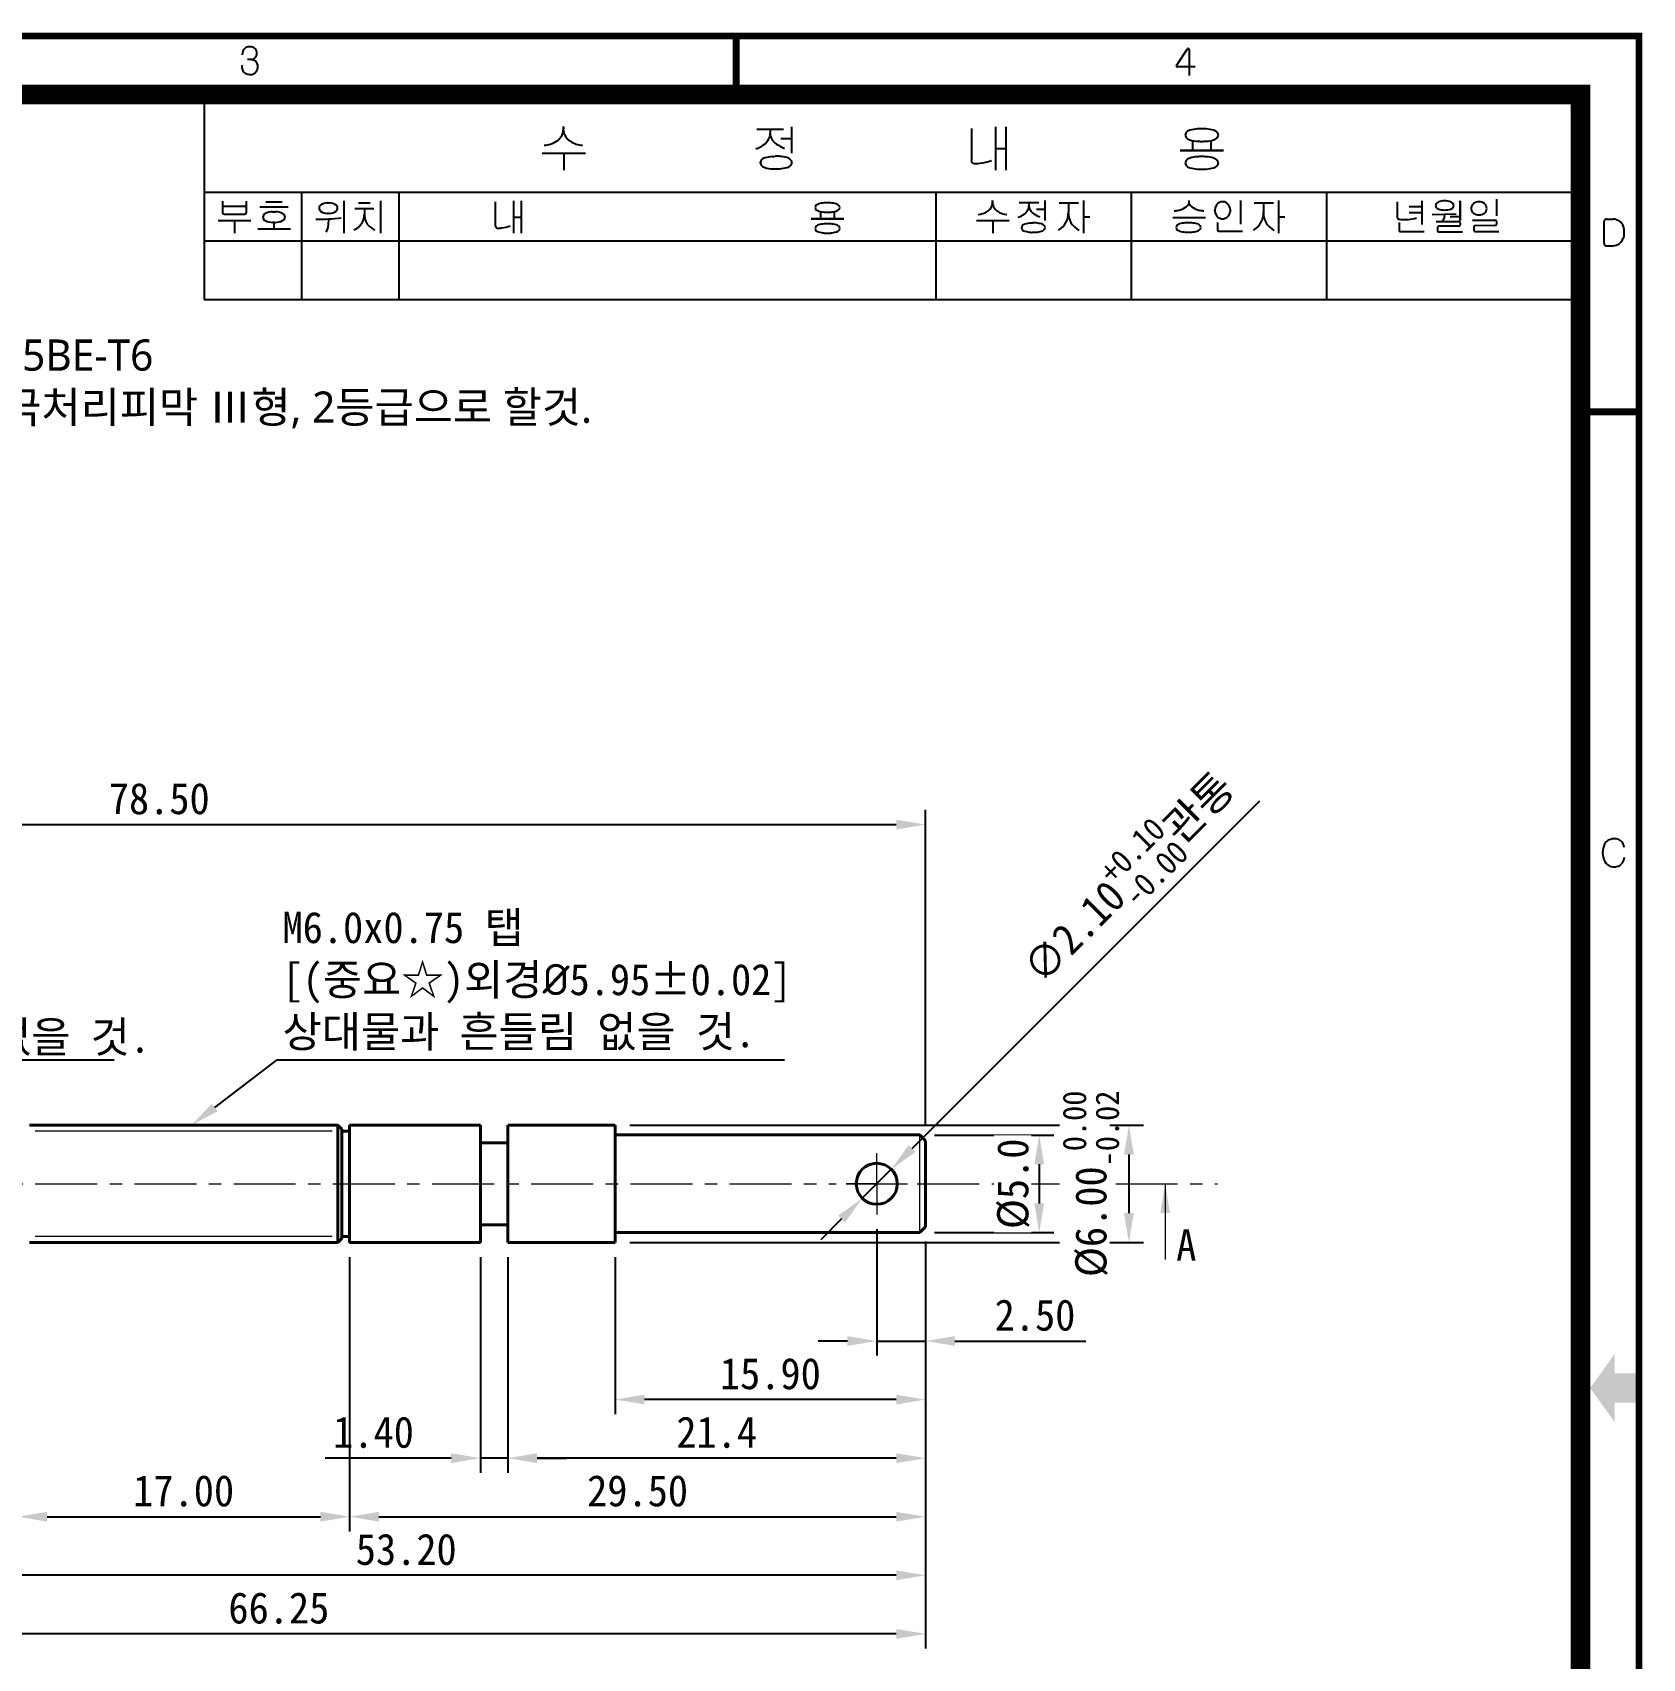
# Model space of a CAD drawing. Header units: millimetres. Extents: x 20 to 420, y 20 to 297.
# Drawn here: x 255.4 to 420.4, y 130.8 to 297.4 of the extents above; entities that cross this region are included whole.
import ezdxf
from ezdxf import colors
from ezdxf.entities.mleader import LeaderData, LeaderLine
from ezdxf.math import Vec2, Vec3

# ---------------------------------------------------------------- set-up
doc = ezdxf.new("R2010")
doc.units = ezdxf.units.MM
doc.linetypes.add('CENTERX2', pattern=[20.32, 12.7, -2.54, 2.54, -2.54])
doc.layers.get('0').update_dxf_attribs({"color": 6})
doc.layers.add('0 @ 1', color=6, linetype='Continuous')
for name, color, linetype, lineweight in [('2-text', 2, 'Continuous', 25), ('CENTER', 1, 'CENTERX2', 9), ('DIM', 2, 'Continuous', 9), ('HIDDEN', 253, 'Continuous', 13), ('OUTLINE', 3, 'Continuous', 40)]:
    doc.layers.add(name, color=color, linetype=linetype, lineweight=lineweight)
doc.styles.add('HSC', font='malgun.ttf')
doc.styles.get("Standard").update_dxf_attribs({"font": '', "height": 3.2})
doc.styles.get('Standard').set_extended_font_data('GulimChe')
doc.dimstyles.new('척도 2배 - (x.x)', dxfattribs={"dimtxt": 3.2, "dimasz": 3, "dimexe": 1.5, "dimexo": 1.5, "dimgap": 1, "dimtad": 1, "dimdec": 1, "dimlfac": 0.5, "dimzin": 0, "dimdsep": 46, "dimtxsty": 'Standard', "dimcen": 0, "dimclrd": 2, "dimclre": 2, "dimclrt": 2, "dimadec": 0, "dimazin": 0, "dimtfac": 0.75, "dimtdec": 1, "dimtmove": 0, "dimatfit": 0, "dimfxl": 1, "dimtfill": 1, "dimtolj": 1, "dimtzin": 0, "dimarcsym": 0})
doc.dimstyles.new('척도 2배 - (x.xx)', dxfattribs={"dimtxt": 3.2, "dimasz": 3, "dimexe": 1.5, "dimexo": 1.5, "dimgap": 1, "dimtad": 1, "dimlfac": 0.5, "dimzin": 0, "dimdsep": 46, "dimtxsty": 'Standard', "dimcen": 0, "dimclrd": 2, "dimclre": 2, "dimclrt": 2, "dimaunit": 1, "dimadec": 1, "dimazin": 0, "dimtfac": 0.75, "dimtmove": 0, "dimatfit": 0, "dimfxl": 1, "dimtfill": 1, "dimtolj": 1, "dimtzin": 0, "dimarcsym": 0})

# ---------------------------------------------------------------- blocks, each defined once
blk = doc.blocks.new('A-3_규격도면_동인광학')
blk.add_hatch(color=256).paths.add_polyline_path([(400, 137), (400, 140), (397.5, 140), (397.5, 142), (395, 138.5), (397.5, 135), (397.5, 137)])
for p, q in [((256.94, 275.08), (256.94, 275.21)), ((352.63, 273.98), (353.73, 275.67)), ((353.91, 275.62), (353.91, 272.94)), ((257.85, 274.57), (257.46, 274.57)), ((257.85, 274.57), (257.86, 274.56)), ((354.52, 273.82), (352.71, 273.82)), ((253, 270), (253, 250)), ((289.81, 267.48), (289.81, 267.71)), ((289.81, 267.71), (289.81, 267.48)), ((309.64, 267.46), (312.35, 267.46)), ((310.99, 267.46), (310.99, 267.03)), ((313.19, 267.7), (313.19, 264.98)), ((331.6, 267.53), (331.6, 264.26)), ((334.07, 267.7), (334.07, 263.25)), ((335.14, 267.7), (335.14, 263.25)), ((287.62, 264.98), (292.09, 264.98)), ((289.84, 264.98), (289.84, 263.26)), ((313.18, 266.46), (312.08, 266.46)), ((334.07, 265.46), (335.14, 265.46)), ((352.99, 265.27), (357.44, 265.27)), ((357.44, 265.27), (352.99, 265.27)), ((354.26, 266.14), (354.26, 265.27)), ((356.14, 266.16), (356.14, 265.27)), ((253, 261), (393, 261)), ((254.88, 260.06), (254.88, 258.94)), ((257.36, 258.99), (257.36, 260.07)), ((259.34, 260), (260.99, 260)), ((263, 250), (263, 261)), ((265.62, 259.91), (265.73, 259.91)), ((265.73, 259.91), (265.83, 259.91)), ((267.31, 260.11), (267.31, 256.79)), ((268.83, 259.91), (270.01, 259.91)), ((271.09, 260.1), (271.09, 256.79)), ((273, 250), (273, 261)), ((282.83, 260.01), (282.83, 257.56)), ((284.69, 260.12), (284.69, 256.79)), ((285.5, 260.12), (285.5, 256.79)), ((328, 250), (328, 261)), ((333.77, 259.97), (333.77, 260.14)), ((333.77, 260.14), (333.77, 259.97)), ((336.49, 259.95), (338.52, 259.95)), ((337.5, 259.95), (337.5, 259.62)), ((339.12, 260.14), (339.12, 258.09)), ((340.59, 259.9), (342.57, 259.9)), ((341.54, 259.9), (341.54, 258.97)), ((343.1, 260.14), (343.1, 256.81)), ((348, 250), (348, 261)), ((353.9, 259.82), (353.9, 260.16)), ((359.18, 260.15), (359.18, 257.72)), ((360.57, 259.9), (362.55, 259.9)), ((361.52, 259.9), (361.52, 258.97)), ((363.08, 260.14), (363.08, 256.81)), ((368, 250), (368, 261)), ((375.21, 259.99), (375.21, 258.46)), ((377.74, 260.12), (377.74, 257.69)), ((381.68, 260.11), (381.68, 258.08)), ((381.68, 258.08), (381.68, 260.11)), ((385.41, 260.28), (385.41, 258.56)), ((254.88, 259.55), (257.36, 259.55)), ((255.1, 258.75), (257.16, 258.75)), ((258.71, 259.48), (261.63, 259.48)), ((260.02, 258.98), (260.16, 258.98)), ((260.16, 258.98), (260.29, 258.98)), ((264.44, 258.22), (264.55, 258.22)), ((265.73, 258.81), (265.62, 258.81)), ((265.73, 258.25), (265.72, 257.65)), ((265.83, 258.81), (265.73, 258.81)), ((268.44, 259.33), (270.4, 259.33)), ((269.42, 259.33), (269.42, 258.74)), ((284.69, 258.44), (285.5, 258.44)), ((315.2, 258.25), (318.54, 258.25)), ((318.54, 258.25), (315.2, 258.25)), ((316.16, 258.9), (316.16, 258.25)), ((317.56, 258.91), (317.56, 258.25)), ((339.12, 259.21), (338.29, 259.21)), ((343.1, 258.46), (343.73, 258.46)), ((352.24, 258.41), (355.57, 258.41)), ((352.39, 259.1), (352.5, 259.1)), ((355.3, 259.1), (355.41, 259.1)), ((356.53, 259.13), (356.53, 259.16)), ((356.53, 259.12), (356.53, 259.13)), ((358.14, 259.16), (358.14, 259.13)), ((358.14, 259.13), (358.14, 259.12)), ((363.08, 258.46), (363.71, 258.46)), ((375.42, 258.22), (375.59, 258.2)), ((376.44, 259.53), (377.74, 259.53)), ((376.45, 258.9), (377.74, 258.9)), ((378.8, 258.71), (381.28, 258.78)), ((380.05, 258.74), (380.07, 258.5)), ((381.68, 258.46), (380.66, 258.46)), ((396.65, 258.23), (397.34, 258.23)), ((254.44, 258.08), (257.8, 258.08)), ((256.12, 258.08), (256.12, 256.81)), ((258.5, 257.24), (261.84, 257.24)), ((260.16, 257.89), (260.02, 257.89)), ((260.29, 257.89), (260.16, 257.89)), ((260.16, 257.89), (260.16, 257.24)), ((332.14, 258.09), (335.49, 258.09)), ((333.8, 258.09), (333.8, 256.8)), ((356.82, 257.9), (356.82, 257.15)), ((357.01, 256.99), (359.39, 256.99)), ((375.42, 257.88), (375.42, 257.12)), ((375.61, 256.97), (377.99, 256.97)), ((379.21, 257.99), (381.51, 257.99)), ((379.34, 257.34), (379.34, 257.07)), ((381.5, 257.52), (379.49, 257.51)), ((379.55, 256.92), (381.9, 256.92)), ((382.95, 258.13), (385.24, 258.13)), ((383.07, 257.4), (383.07, 257.13)), ((385.23, 257.58), (383.22, 257.56)), ((383.28, 256.98), (385.63, 256.98)), ((396.42, 255.76), (396.42, 258)), ((253, 256), (393, 256)), ((253, 250), (393, 250)), ((398.48, 193.86), (398.45, 194.04))]:
    blk.add_line(p, q)
for points, const_width in [([(0, 0), (0, 277), (400, 277), (400, 0)], 0.7), ([(21, 6), (21, 271), (394, 271), (394, 6)], 2)]:
    blk.add_lwpolyline(points, close=True, dxfattribs=dict(const_width=const_width))
at = {"const_width": 0.7}
for points in [[(307.5, 277), (307.5, 270.33)], [(400, 238.5), (393.33, 238.5)]]:
    blk.add_lwpolyline(points, dxfattribs=at)
for centre, radius, start, end in [((257.62, 275.21), 0.682, 98.2529, 180), ((257.67, 274.87), 1.03, 75.0181, 98.2529), ((257.76, 275.21), 0.675, 44.0835, 75.0181), ((257.71, 275.26), 0.714, 307.7909, 348.3143), ((257.79, 275.24), 0.63, 348.3143, 44.0835), ((353.81, 275.62), 0.1, 0, 147.0627), ((257.8, 273.84), 0.927, 169.7156, 200.2921), ((257.54, 273.74), 0.649, 200.2921, 239.5601), ((257.77, 274.14), 1.1, 239.5601, 270.0539), ((257.77, 273.71), 0.675, 270.0539, 309.2304), ((257.75, 275.2), 0.644, 278.5791, 307.7909), ((257.83, 273.89), 0.674, 69.434, 87.2286), ((257.81, 273.86), 0.712, 352.9335, 69.434), ((257.63, 273.88), 0.896, 309.2304, 352.9335), ((352.71, 273.92), 0.1, 147.0627, 270), ((288.22, 267.56), 1.61, 302.6699, 326.0061), ((288.34, 267.48), 1.47, 326.0061, 0), ((291.27, 267.48), 1.47, 180, 213.9939), ((291.39, 267.56), 1.61, 213.9939, 237.3301), ((309.75, 267.03), 1.24, 332.5484, 0), ((312.21, 267.03), 1.22, 180, 209.5054), ((353.99, 266.81), 0.483, 130.787, 175.4096), ((353.99, 266.89), 0.483, 184.5904, 229.213), ((354.21, 266.55), 0.827, 105.5854, 130.787), ((354.21, 267.15), 0.827, 229.213, 254.4146), ((355.06, 263.51), 3.98, 94.5784, 105.5854), ((355.2, 261.72), 5.77, 90, 94.5784), ((355.2, 261.72), 5.77, 85.4216, 90), ((355.35, 263.51), 3.98, 74.4146, 85.4216), ((356.19, 266.55), 0.827, 49.213, 74.4146), ((356.19, 267.15), 0.827, 285.5854, 310.787), ((356.42, 266.81), 0.483, 4.5904, 49.213), ((356.42, 266.89), 0.483, 310.787, 355.4096), ((287.7, 268.37), 2.57, 273.0377, 302.6699), ((291.91, 268.37), 2.57, 237.3301, 266.9623), ((308.82, 267.87), 2.53, 285.8538, 306.2125), ((309.23, 267.3), 1.82, 306.2125, 332.5484), ((312.41, 267.15), 1.45, 209.5054, 237.9626), ((314.96, 271.23), 6.27, 237.9626, 246.4471), ((355.06, 270.18), 3.98, 254.4146, 265.4216), ((355.2, 271.97), 5.77, 265.4216, 270), ((355.2, 271.97), 5.77, 270, 274.5784), ((355.35, 270.18), 3.98, 274.5784, 285.5854), ((310.45, 263.98), 0.483, 130.787, 175.4096), ((310.45, 264.06), 0.483, 184.5904, 229.213), ((310.68, 263.72), 0.827, 105.5854, 130.787), ((310.68, 264.32), 0.827, 229.213, 254.4146), ((311.53, 260.68), 3.98, 94.5784, 105.5854), ((311.53, 267.35), 3.98, 254.4146, 265.4216), ((311.24, 265.92), 1.27, 268.7527, 282.7614), ((311.38, 264.51), 1.14, 261.1286, 276.7421), ((311.52, 258.91), 5.77, 85.4216, 90), ((311.52, 269.15), 5.77, 270, 274.5784), ((311.66, 260.7), 3.98, 74.4146, 85.4216), ((311.66, 267.36), 3.98, 274.5784, 285.5854), ((312.51, 263.73), 0.827, 49.213, 74.4146), ((312.51, 264.33), 0.827, 285.5854, 310.787), ((312.73, 263.99), 0.483, 4.5904, 49.213), ((312.73, 264.07), 0.483, 310.787, 355.4096), ((331.91, 264.26), 0.317, 180, 264.2158), ((332.13, 266.44), 2.51, 264.2158, 277.7589), ((331.72, 269.48), 5.58, 277.7589, 290.2961), ((353.99, 263.95), 0.483, 130.787, 175.4096), ((353.99, 264.03), 0.483, 184.5904, 229.213), ((354.21, 263.69), 0.827, 105.5854, 130.787), ((354.21, 264.29), 0.827, 229.213, 254.4146), ((355.06, 260.66), 3.98, 94.5784, 105.5854), ((355.06, 267.33), 3.98, 254.4146, 265.4216), ((355.2, 258.87), 5.77, 90, 94.5784), ((355.2, 269.12), 5.77, 265.4216, 270), ((355.2, 258.87), 5.77, 85.4216, 90), ((355.2, 269.12), 5.77, 270, 274.5784), ((355.35, 260.66), 3.98, 74.4146, 85.4216), ((355.35, 267.33), 3.98, 274.5784, 285.5854), ((356.19, 263.69), 0.827, 49.213, 74.4146), ((356.19, 264.29), 0.827, 285.5854, 310.787), ((356.42, 263.95), 0.483, 4.5904, 49.213), ((356.42, 264.03), 0.483, 310.787, 355.4096), ((265.62, 258.74), 1.16, 90, 126.2044), ((265.83, 258.74), 1.16, 53.7956, 90), ((316.75, 256.92), 2.98, 94.5784, 105.5854), ((316.86, 255.58), 4.33, 90, 94.5784), ((316.86, 255.58), 4.33, 85.4216, 90), ((316.97, 256.92), 2.98, 74.4146, 85.4216), ((332.67, 259.97), 1.1, 326.0061, 0), ((334.87, 259.97), 1.1, 180, 213.9939), ((353.85, 259.82), 0.0491, 322.3934, 2.3593), ((357.41, 259.16), 0.879, 107.9102, 180), ((357.3, 259.48), 0.54, 86.785, 107.9102), ((357.36, 259.48), 0.54, 72.0898, 93.215), ((357.26, 259.16), 0.879, 0, 72.0898), ((379.56, 259.57), 0.429, 109.7033, 172.0326), ((380.08, 258.13), 1.97, 90, 109.7033), ((380.08, 258.13), 1.97, 70.2967, 90), ((380.6, 259.57), 0.429, 7.9674, 70.2967), ((383.6, 259.05), 0.955, 90, 126.2971), ((383.6, 259.05), 0.955, 53.7029, 90), ((255.08, 258.94), 0.196, 180, 274.282), ((257.16, 258.95), 0.2, 270, 11.7778), ((259.47, 258.39), 0.459, 117.2376, 174.097), ((259.47, 258.48), 0.459, 185.903, 242.7624), ((260.02, 257.33), 1.65, 90, 117.2376), ((260.29, 257.33), 1.65, 62.7624, 90), ((260.84, 258.39), 0.459, 5.903, 62.7624), ((260.84, 258.48), 0.459, 297.2376, 354.097), ((264.55, 280.05), 21.83, 270, 276.5199), ((265.14, 259.4), 0.349, 125.2188, 180.6071), ((265.16, 259.34), 0.37, 171.6182, 233.7956), ((265.62, 259.98), 1.16, 233.7956, 270), ((265.83, 259.98), 1.16, 270, 306.2044), ((266.32, 259.4), 0.349, 359.3929, 54.7812), ((266.3, 259.34), 0.37, 306.2044, 8.3818), ((267.67, 258.74), 1.75, 337.7895, 0), ((271.35, 258.74), 1.93, 180, 203.0854), ((315.95, 259.4), 0.362, 130.787, 175.4096), ((315.95, 259.45), 0.362, 184.5904, 229.213), ((316.12, 259.2), 0.62, 105.5854, 130.787), ((316.12, 259.65), 0.62, 229.213, 254.4146), ((316.75, 261.93), 2.98, 254.4146, 265.4216), ((316.86, 263.27), 4.33, 265.4216, 270), ((316.86, 263.27), 4.33, 270, 274.5784), ((316.97, 261.93), 2.98, 274.5784, 285.5854), ((317.6, 259.2), 0.62, 49.213, 74.4146), ((317.6, 259.65), 0.62, 285.5854, 310.787), ((317.77, 259.4), 0.362, 4.5904, 49.213), ((317.77, 259.45), 0.362, 310.787, 355.4096), ((332.2, 260.63), 1.92, 273.0377, 302.6699), ((332.59, 260.03), 1.2, 302.6699, 326.0061), ((334.96, 260.03), 1.2, 213.9939, 237.3301), ((335.35, 260.63), 1.92, 237.3301, 266.9623), ((335.87, 260.25), 1.89, 285.8538, 306.2125), ((336.18, 259.83), 1.37, 306.2125, 332.5484), ((336.57, 259.62), 0.93, 332.5484, 0), ((338.41, 259.62), 0.912, 180, 209.5054), ((338.56, 259.71), 1.08, 209.5054, 237.9626), ((340.48, 262.77), 4.7, 237.9626, 246.4471), ((339.47, 258.88), 2.07, 300.5811, 2.4003), ((343.45, 258.86), 1.92, 176.6607, 245.4492), ((352.5, 260.86), 1.75, 270, 322.3934), ((355.3, 260.86), 1.75, 217.6066, 270), ((357.41, 259.12), 0.879, 180, 252.0898), ((357.3, 258.8), 0.54, 252.0898, 273.215), ((357.36, 258.8), 0.54, 266.785, 287.9102), ((357.26, 259.12), 0.879, 287.9102, 0), ((359.45, 258.88), 2.07, 300.5811, 2.4003), ((363.43, 258.86), 1.92, 176.6607, 245.4492), ((375.46, 258.46), 0.246, 180, 260.961), ((375.95, 262.55), 4.36, 265.2395, 286.478), ((379.56, 259.69), 0.429, 187.9674, 250.2967), ((380.08, 261.14), 1.97, 250.2967, 270), ((379.46, 258.49), 0.602, 313.5964, 1.5108), ((380.08, 261.14), 1.97, 270, 289.7033), ((380.6, 259.69), 0.429, 289.7033, 352.0326), ((383.37, 259.36), 0.566, 126.2971, 182.2865), ((383.37, 259.31), 0.566, 177.7135, 233.7029), ((383.6, 259.63), 0.955, 233.7029, 270), ((383.6, 259.63), 0.955, 270, 306.2971), ((383.83, 259.36), 0.566, 357.7135, 53.7029), ((383.83, 259.31), 0.566, 306.2971, 2.2865), ((396.65, 258), 0.234, 89.9627, 180), ((397.34, 257.12), 1.11, 18.7245, 90), ((260.02, 259.55), 1.65, 242.7624, 270), ((260.29, 259.55), 1.65, 270, 297.2376), ((264.36, 257.66), 1.37, 328.1522, 359.3875), ((267.5, 258.92), 1.99, 295.4601, 314.7962), ((267.68, 258.74), 1.74, 314.7962, 337.7895), ((270.81, 258.51), 1.34, 203.0854, 227.7201), ((271.47, 259.24), 2.32, 227.7201, 245.1313), ((283.07, 257.56), 0.238, 180, 264.2158), ((283.23, 259.19), 1.88, 264.2158, 277.7589), ((282.92, 261.48), 4.18, 277.7589, 290.2961), ((315.95, 257.26), 0.362, 130.787, 175.4096), ((315.95, 257.31), 0.362, 184.5904, 229.213), ((316.12, 257.06), 0.62, 105.5854, 130.787), ((316.12, 257.51), 0.62, 229.213, 254.4146), ((316.75, 254.78), 2.98, 94.5784, 105.5854), ((316.75, 259.79), 2.98, 254.4146, 265.4216), ((316.86, 253.44), 4.33, 90, 94.5784), ((316.86, 261.13), 4.33, 265.4216, 270), ((316.86, 253.44), 4.33, 85.4216, 90), ((316.86, 261.13), 4.33, 270, 274.5784), ((316.97, 254.78), 2.98, 74.4146, 85.4216), ((316.97, 259.79), 2.98, 274.5784, 285.5854), ((317.6, 257.06), 0.62, 49.213, 74.4146), ((317.6, 257.51), 0.62, 285.5854, 310.787), ((317.77, 257.26), 0.362, 4.5904, 49.213), ((317.77, 257.31), 0.362, 310.787, 355.4096), ((337.1, 257.33), 0.362, 130.787, 175.4096), ((337.1, 257.39), 0.362, 184.5904, 229.213), ((337.26, 257.14), 0.62, 105.5854, 130.787), ((337.26, 257.59), 0.62, 229.213, 254.4146), ((337.9, 254.86), 2.98, 94.5784, 105.5854), ((337.9, 259.86), 2.98, 254.4146, 265.4216), ((337.68, 258.79), 0.954, 268.7527, 282.7614), ((337.79, 257.73), 0.852, 261.1286, 276.7421), ((337.89, 253.53), 4.33, 85.4216, 90), ((337.89, 261.22), 4.33, 270, 274.5784), ((338, 254.87), 2.98, 74.4146, 85.4216), ((338, 259.87), 2.98, 274.5784, 285.5854), ((338.63, 257.15), 0.62, 49.213, 74.4146), ((338.63, 257.6), 0.62, 285.5854, 310.787), ((338.8, 257.34), 0.362, 4.5904, 49.213), ((338.8, 257.4), 0.362, 310.787, 355.4096), ((352.93, 257.35), 0.362, 130.787, 175.4096), ((352.93, 257.41), 0.362, 184.5904, 229.213), ((353.1, 257.16), 0.62, 105.5854, 130.787), ((353.1, 257.61), 0.62, 229.213, 254.4146), ((353.73, 254.88), 2.98, 94.5784, 105.5854), ((353.73, 259.88), 2.98, 254.4146, 265.4216), ((353.84, 253.54), 4.33, 90, 94.5784), ((353.84, 261.23), 4.33, 265.4216, 270), ((353.84, 253.54), 4.33, 85.4216, 90), ((353.84, 261.23), 4.33, 270, 274.5784), ((353.95, 254.88), 2.98, 74.4146, 85.4216), ((353.95, 259.88), 2.98, 274.5784, 285.5854), ((354.58, 257.16), 0.62, 49.213, 74.4146), ((354.58, 257.61), 0.62, 285.5854, 310.787), ((354.75, 257.35), 0.362, 4.5904, 49.213), ((354.75, 257.41), 0.362, 310.787, 355.4096), ((356.97, 257.15), 0.157, 180, 284.5405), ((375.57, 257.12), 0.157, 180, 284.5405), ((379.49, 257.36), 0.15, 90.4674, 185.5199), ((379.5, 257.07), 0.158, 180, 290.6438), ((381.51, 257.7), 0.182, 265.0661, 354.5096), ((381.51, 257.81), 0.181, 5.4904, 90), ((381.43, 257.76), 0.276, 345.6737, 14.3263), ((383.22, 257.41), 0.15, 90.4674, 185.5199), ((383.23, 257.13), 0.158, 180, 290.6438), ((385.24, 257.76), 0.182, 265.0661, 354.5096), ((385.24, 257.95), 0.181, 5.4904, 90), ((384.27, 257.85), 1.16, 354.5096, 5.4904), ((396.61, 256.87), 1.88, 341.2755, 18.7245), ((396.66, 255.75), 0.241, 177.6028, 269.7704), ((396.99, 339.44), 83.93, 269.7704, 270.2296), ((397.32, 256.63), 1.12, 270.2296, 341.2755), ((398.19, 193.35), 1.93, 153.4408, 179.3877), ((398.24, 193.35), 1.97, 179.3877, 207.825), ((397.34, 193.78), 0.968, 126.0964, 153.4408), ((397.23, 193.92), 0.786, 112.6651, 126.0964), ((397.51, 193.24), 1.52, 84.5855, 112.6651), ((397.58, 193.91), 0.857, 49.4232, 84.5855), ((397.51, 193.83), 0.962, 12.5369, 49.4232), ((397.35, 192.88), 0.971, 207.825, 248.4845), ((397.46, 193.14), 1.26, 248.4845, 279.0922), ((397.51, 192.85), 0.954, 279.0922, 325.2032), ((397.17, 193.08), 1.36, 325.2032, 351.393)]:
    blk.add_arc(centre, radius, start, end)
blk = doc.blocks.new('SW_CENTERMARKSYMBOL_2')
at = {"color": 0, "linetype": 'Continuous', "lineweight": 0}
for p, q in [((0, 2.5), (0, 4.55)), ((0, 0), (0, 2.5)), ((-2.5, 0), (-4.55, 0)), ((0, 0), (-2.5, 0)), ((0, 0), (0, -2.5)), ((0, 0), (2.5, 0)), ((2.5, 0), (4.55, 0)), ((0, -2.5), (0, -4.55))]:
    blk.add_line(p, q, dxfattribs=at)
blk = doc.blocks.new('*D5')
at = {"layer": 'Defpoints', "color": 0, "ltscale": 0.5, "transparency": 16777216}
for p in [(346.91, 175.02), (240.51, 173.42), (240.51, 139.32)]:
    blk.add_point(p, dxfattribs=at)
at = {"layer": 'DIM', "color": 2, "lineweight": -2, "ltscale": 0.5, "transparency": 16777216}
for p, q in [((346.91, 173.52), (346.91, 137.82)), ((240.51, 171.92), (240.51, 137.82)), ((343.91, 139.32), (243.51, 139.32))]:
    blk.add_line(p, q, dxfattribs=at)
at = {"layer": 'DIM', "color": 2, "ltscale": 0.5, "transparency": 16777216}
for points in [[(243.51, 139.82), (243.51, 138.82), (240.51, 139.32)], [(343.91, 139.82), (343.91, 138.82), (346.91, 139.32)]]:
    blk.add_solid(points, dxfattribs=at)
at = {"layer": 'DIM', "color": 2, "ltscale": 0.5, "transparency": 16777216, "insert": (293.71, 141.96), "char_height": 3.2, "attachment_point": 5, "bg_fill": 3, "box_fill_scale": 1.1, "bg_fill_color": 256, "bg_fill_true_color": 13158600, "bg_fill_transparency": 0}
blk.add_mtext('\\A1;53.20', dxfattribs=at)
blk = doc.blocks.new('*D6')
at = {"layer": 'Defpoints', "color": 0, "ltscale": 0.5, "transparency": 16777216}
for p in [(341.91, 176.27), (346.91, 175.02), (346.91, 163.32)]:
    blk.add_point(p, dxfattribs=at)
at = {"layer": 'DIM', "color": 2, "lineweight": -2, "ltscale": 0.5, "transparency": 16777216}
for p, q in [((341.91, 174.77), (341.91, 161.82)), ((346.91, 173.52), (346.91, 161.82)), ((338.91, 163.32), (335.91, 163.32)), ((341.91, 163.32), (346.91, 163.32)), ((349.91, 163.32), (363.33, 163.32))]:
    blk.add_line(p, q, dxfattribs=at)
at = {"layer": 'DIM', "color": 2, "ltscale": 0.5, "transparency": 16777216}
for points in [[(338.91, 163.82), (338.91, 162.82), (341.91, 163.32)], [(349.91, 163.82), (349.91, 162.82), (346.91, 163.32)]]:
    blk.add_solid(points, dxfattribs=at)
at = {"layer": 'DIM', "color": 2, "ltscale": 0.5, "transparency": 16777216, "insert": (358.12, 165.96), "char_height": 3.2, "attachment_point": 5, "bg_fill": 3, "box_fill_scale": 1.1, "bg_fill_color": 256, "bg_fill_true_color": 13158600, "bg_fill_transparency": 0}
blk.add_mtext('\\A1;2.50', dxfattribs=at)
blk = doc.blocks.new('*D8')
at = {"layer": 'Defpoints', "color": 0, "ltscale": 0.5, "transparency": 16777216}
for p in [(346.31, 184.42), (346.31, 174.42)]:
    blk.add_point(p, dxfattribs=at)
at = {"layer": 'DIM', "color": 2, "lineweight": -2, "ltscale": 0.5, "transparency": 16777216}
for p, q in [((347.81, 184.42), (360.05, 184.42)), ((358.55, 181.42), (358.55, 177.42)), ((347.81, 174.42), (360.05, 174.42))]:
    blk.add_line(p, q, dxfattribs=at)
at = {"layer": 'DIM', "color": 2, "ltscale": 0.5, "transparency": 16777216}
for points in [[(358.05, 181.42), (359.05, 181.42), (358.55, 184.42)], [(358.05, 177.42), (359.05, 177.42), (358.55, 174.42)]]:
    blk.add_solid(points, dxfattribs=at)
at = {"layer": 'DIM', "color": 2, "ltscale": 0.5, "transparency": 16777216, "insert": (355.91, 179.42), "char_height": 3.2, "attachment_point": 5, "rotation": 90, "bg_fill": 3, "box_fill_scale": 1.1, "bg_fill_color": 256, "bg_fill_true_color": 13158600, "bg_fill_transparency": 0}
blk.add_mtext('\\A1;%%c5.0', dxfattribs=at)
at = {"layer": 'Defpoints', "color": 0, "ltscale": 0.5, "transparency": 16777216}
blk.add_point((358.55, 174.42), dxfattribs=at)
blk = doc.blocks.new('*D9')
at = {"layer": 'Defpoints', "color": 0, "ltscale": 0.5, "transparency": 16777216}
for p in [(346.91, 216.22), (189.91, 191.15), (346.91, 183.82)]:
    blk.add_point(p, dxfattribs=at)
at = {"layer": 'DIM', "color": 2, "lineweight": -2, "ltscale": 0.5, "transparency": 16777216}
for p, q in [((189.91, 192.65), (189.91, 217.72)), ((346.91, 185.32), (346.91, 217.72)), ((192.91, 216.22), (343.91, 216.22))]:
    blk.add_line(p, q, dxfattribs=at)
at = {"layer": 'DIM', "color": 2, "ltscale": 0.5, "transparency": 16777216}
for points in [[(192.91, 216.72), (192.91, 215.72), (189.91, 216.22)], [(343.91, 216.72), (343.91, 215.72), (346.91, 216.22)]]:
    blk.add_solid(points, dxfattribs=at)
at = {"layer": 'DIM', "color": 2, "ltscale": 0.5, "transparency": 16777216, "insert": (268.41, 218.86), "char_height": 3.2, "attachment_point": 5, "bg_fill": 3, "box_fill_scale": 1.1, "bg_fill_color": 256, "bg_fill_true_color": 13158600, "bg_fill_transparency": 0}
blk.add_mtext('\\A1;78.50', dxfattribs=at)
blk = doc.blocks.new('*D10')
at = {"layer": 'Defpoints', "color": 0, "ltscale": 0.5, "transparency": 16777216}
for p in [(346.91, 175.02), (315.11, 173.42), (315.11, 157.32)]:
    blk.add_point(p, dxfattribs=at)
at = {"layer": 'DIM', "color": 2, "lineweight": -2, "ltscale": 0.5, "transparency": 16777216}
for p, q in [((346.91, 173.52), (346.91, 155.82)), ((315.11, 171.92), (315.11, 155.82)), ((343.91, 157.32), (318.11, 157.32))]:
    blk.add_line(p, q, dxfattribs=at)
at = {"layer": 'DIM', "color": 2, "ltscale": 0.5, "transparency": 16777216}
for points in [[(318.11, 157.82), (318.11, 156.82), (315.11, 157.32)], [(343.91, 157.82), (343.91, 156.82), (346.91, 157.32)]]:
    blk.add_solid(points, dxfattribs=at)
at = {"layer": 'DIM', "color": 2, "ltscale": 0.5, "transparency": 16777216, "insert": (331.01, 159.96), "char_height": 3.2, "attachment_point": 5, "bg_fill": 3, "box_fill_scale": 1.1, "bg_fill_color": 256, "bg_fill_true_color": 13158600, "bg_fill_transparency": 0}
blk.add_mtext('\\A1;15.90', dxfattribs=at)
blk = doc.blocks.new('*D12')
at = {"layer": 'Defpoints', "color": 0, "ltscale": 0.5, "transparency": 16777216}
for p in [(346.91, 175.02), (304.11, 173.42), (304.11, 151.32)]:
    blk.add_point(p, dxfattribs=at)
at = {"layer": 'DIM', "color": 2, "lineweight": -2, "ltscale": 0.5, "transparency": 16777216}
for p, q in [((346.91, 173.52), (346.91, 149.82)), ((304.11, 171.92), (304.11, 149.82)), ((343.91, 151.32), (307.11, 151.32))]:
    blk.add_line(p, q, dxfattribs=at)
at = {"layer": 'DIM', "color": 2, "ltscale": 0.5, "transparency": 16777216}
for points in [[(307.11, 151.82), (307.11, 150.82), (304.11, 151.32)], [(343.91, 151.82), (343.91, 150.82), (346.91, 151.32)]]:
    blk.add_solid(points, dxfattribs=at)
at = {"layer": 'DIM', "color": 2, "ltscale": 0.5, "transparency": 16777216, "insert": (325.51, 153.96), "char_height": 3.2, "attachment_point": 5, "bg_fill": 3, "box_fill_scale": 1.1, "bg_fill_color": 256, "bg_fill_true_color": 13158600, "bg_fill_transparency": 0}
blk.add_mtext('\\A1;21.4', dxfattribs=at)
blk = doc.blocks.new('*D23')
at = {"layer": 'Defpoints', "color": 0, "ltscale": 0.5, "transparency": 16777216}
for p in [(301.31, 173.42), (304.11, 173.42), (301.31, 151.32)]:
    blk.add_point(p, dxfattribs=at)
at = {"layer": 'DIM', "color": 2, "lineweight": -2, "ltscale": 0.5, "transparency": 16777216}
for p, q in [((301.31, 171.92), (301.31, 149.82)), ((304.11, 171.92), (304.11, 149.82)), ((298.31, 151.32), (285.41, 151.32)), ((304.11, 151.32), (301.31, 151.32)), ((307.11, 151.32), (310.11, 151.32))]:
    blk.add_line(p, q, dxfattribs=at)
at = {"layer": 'DIM', "color": 2, "ltscale": 0.5, "transparency": 16777216}
for points in [[(298.31, 151.82), (298.31, 150.82), (301.31, 151.32)], [(307.11, 151.82), (307.11, 150.82), (304.11, 151.32)]]:
    blk.add_solid(points, dxfattribs=at)
at = {"layer": 'DIM', "color": 2, "ltscale": 0.5, "transparency": 16777216, "insert": (290.36, 153.96), "char_height": 3.2, "attachment_point": 5, "bg_fill": 3, "box_fill_scale": 1.1, "bg_fill_color": 256, "bg_fill_true_color": 13158600, "bg_fill_transparency": 0}
blk.add_mtext('\\A1;1.40', dxfattribs=at)
blk = doc.blocks.new('*D25')
at = {"layer": 'Defpoints', "color": 0, "ltscale": 0.5, "transparency": 16777216}
for p in [(253.91, 173.42), (287.91, 173.42), (287.91, 145.32)]:
    blk.add_point(p, dxfattribs=at)
at = {"layer": 'DIM', "color": 2, "lineweight": -2, "ltscale": 0.5, "transparency": 16777216}
for p, q in [((253.91, 171.92), (253.91, 143.82)), ((287.91, 171.92), (287.91, 143.82)), ((256.91, 145.32), (284.91, 145.32))]:
    blk.add_line(p, q, dxfattribs=at)
at = {"layer": 'DIM', "color": 2, "ltscale": 0.5, "transparency": 16777216}
for points in [[(256.91, 145.82), (256.91, 144.82), (253.91, 145.32)], [(284.91, 145.82), (284.91, 144.82), (287.91, 145.32)]]:
    blk.add_solid(points, dxfattribs=at)
at = {"layer": 'DIM', "color": 2, "ltscale": 0.5, "transparency": 16777216, "insert": (270.91, 147.96), "char_height": 3.2, "attachment_point": 5, "bg_fill": 3, "box_fill_scale": 1.1, "bg_fill_color": 256, "bg_fill_true_color": 13158600, "bg_fill_transparency": 0}
blk.add_mtext('\\A1;17.00', dxfattribs=at)
blk = doc.blocks.new('*D26')
at = {"layer": 'Defpoints', "color": 0, "ltscale": 0.5, "transparency": 16777216}
for p in [(346.91, 175.02), (287.91, 173.42), (346.91, 145.32)]:
    blk.add_point(p, dxfattribs=at)
at = {"layer": 'DIM', "color": 2, "lineweight": -2, "ltscale": 0.5, "transparency": 16777216}
for p, q in [((346.91, 173.52), (346.91, 143.82)), ((287.91, 171.92), (287.91, 143.82)), ((290.91, 145.32), (343.91, 145.32))]:
    blk.add_line(p, q, dxfattribs=at)
at = {"layer": 'DIM', "color": 2, "ltscale": 0.5, "transparency": 16777216}
for points in [[(290.91, 145.82), (290.91, 144.82), (287.91, 145.32)], [(343.91, 145.82), (343.91, 144.82), (346.91, 145.32)]]:
    blk.add_solid(points, dxfattribs=at)
at = {"layer": 'DIM', "color": 2, "ltscale": 0.5, "transparency": 16777216, "insert": (317.41, 147.96), "char_height": 3.2, "attachment_point": 5, "bg_fill": 3, "box_fill_scale": 1.1, "bg_fill_color": 256, "bg_fill_true_color": 13158600, "bg_fill_transparency": 0}
blk.add_mtext('\\A1;29.50', dxfattribs=at)
blk = doc.blocks.new('*D27')
at = {"layer": 'Defpoints', "color": 0, "ltscale": 0.5, "transparency": 16777216}
for p in [(315.11, 185.42), (315.11, 173.42), (367.74, 173.42)]:
    blk.add_point(p, dxfattribs=at)
at = {"layer": 'DIM', "color": 2, "lineweight": -2, "ltscale": 0.5, "transparency": 16777216}
for p, q in [((316.61, 185.42), (369.24, 185.42)), ((367.74, 182.42), (367.74, 176.42)), ((316.61, 173.42), (369.24, 173.42))]:
    blk.add_line(p, q, dxfattribs=at)
at = {"layer": 'DIM', "color": 2, "ltscale": 0.5, "transparency": 16777216}
for points in [[(367.24, 182.42), (368.24, 182.42), (367.74, 185.42)], [(367.24, 176.42), (368.24, 176.42), (367.74, 173.42)]]:
    blk.add_solid(points, dxfattribs=at)
at = {"layer": 'DIM', "color": 2, "ltscale": 0.5, "transparency": 16777216, "insert": (363.84, 179.42), "char_height": 3.2, "attachment_point": 5, "rotation": 90, "bg_fill": 3, "box_fill_scale": 1.1, "bg_fill_color": 256, "bg_fill_true_color": 13158600, "bg_fill_transparency": 0}
blk.add_mtext('\\A1;%%C6.00{\\H2.400000;\\S 0.00^ -0.02;}', dxfattribs=at)
blk = doc.blocks.new('*D30')
at = {"layer": 'Defpoints', "color": 0, "ltscale": 0.5, "transparency": 16777216}
for p in [(346.91, 175.02), (214.41, 173.42), (214.41, 133.32)]:
    blk.add_point(p, dxfattribs=at)
at = {"layer": 'DIM', "color": 2, "lineweight": -2, "ltscale": 0.5, "transparency": 16777216}
for p, q in [((346.91, 173.52), (346.91, 131.82)), ((214.41, 171.92), (214.41, 131.82)), ((343.91, 133.32), (217.41, 133.32))]:
    blk.add_line(p, q, dxfattribs=at)
at = {"layer": 'DIM', "color": 2, "ltscale": 0.5, "transparency": 16777216}
for points in [[(217.41, 133.82), (217.41, 132.82), (214.41, 133.32)], [(343.91, 133.82), (343.91, 132.82), (346.91, 133.32)]]:
    blk.add_solid(points, dxfattribs=at)
at = {"layer": 'DIM', "color": 2, "ltscale": 0.5, "transparency": 16777216, "insert": (280.66, 135.96), "char_height": 3.2, "attachment_point": 5, "bg_fill": 3, "box_fill_scale": 1.1, "bg_fill_color": 256, "bg_fill_true_color": 13158600, "bg_fill_transparency": 0}
blk.add_mtext('\\A1;66.25', dxfattribs=at)
blk = doc.blocks.new('*D150')
at = {"layer": 'Defpoints', "color": 0, "ltscale": 0.5, "transparency": 16777216}
for p in [(343.4, 180.91), (340.43, 177.94)]:
    blk.add_point(p, dxfattribs=at)
at = {"layer": 'DIM', "color": 2, "lineweight": -2, "ltscale": 0.5, "transparency": 16777216}
for p, q in [((345.52, 183.03), (381.14, 218.65)), ((340.43, 177.94), (343.4, 180.91)), ((338.31, 175.82), (336.19, 173.7))]:
    blk.add_line(p, q, dxfattribs=at)
at = {"layer": 'DIM', "color": 2, "ltscale": 0.5, "transparency": 16777216}
for points in [[(345.17, 183.38), (345.87, 182.68), (343.4, 180.91)], [(337.95, 176.17), (338.66, 175.46), (340.43, 177.94)]]:
    blk.add_solid(points, dxfattribs=at)
at = {"layer": 'DIM', "color": 2, "ltscale": 0.5, "transparency": 16777216, "insert": (367.71, 210.84), "char_height": 3.2, "attachment_point": 5, "rotation": 45, "bg_fill": 3, "box_fill_scale": 1.1, "bg_fill_color": 256, "bg_fill_true_color": 13158600, "bg_fill_transparency": 0}
blk.add_mtext('\\A1;∅2.10{\\H2.400000;\\S+0.10^ -0.00;}관통', dxfattribs=at)

msp = doc.modelspace()

# ---------------------------------------------------------------- linework, layer by layer
at = {"layer": 'CENTER', "ltscale": 0.5}
for p, q in [((204.913, 179.424), (337.762, 179.424)), ((338.762, 179.424), (345.064, 179.424)), ((346.064, 179.424), (376.824, 179.424))]:
    msp.add_line(p, q, dxfattribs=at)
at = {"layer": 'DIM', "ltscale": 0.5}
msp.add_line((371.451, 179.424), (371.451, 171.66), dxfattribs=at)
msp.add_solid([(371.951, 176.424), (370.951, 176.424), (371.451, 179.424)], dxfattribs=at)

# ---------------------------------------------------------------- block references
at = {"layer": '0 @ 1'}
msp.add_blockref('A-3_규격도면_동인광학', (20, 20), dxfattribs=at)
at = {"layer": 'CENTER', "xscale": 0.6925206719467626, "yscale": 0.6925206719467626, "zscale": 0.6925206719467626}
msp.add_blockref('SW_CENTERMARKSYMBOL_2', (341.913, 179.424), dxfattribs=at)

# ---------------------------------------------------------------- texts
at = {"layer": '2-text', "insert": (124.022, 280.247), "char_height": 3.2, "width": 217.61746, "attachment_point": 1, "style": 'HSC'}
msp.add_mtext('{\\H1.6875x;주 기\\P}1. 재질 : KS D 6763, 알루미늄 및 알루미늄합금의 봉 및 선 A7075BD-T6 \\P2. 대체가능재질 : KS D 6763, 알루미늄 및 알루미늄합금의 판 및 띠 A7075BE-T6\\P3. 보호피막처리 : KS W 1138, 항공기용 알루미늄 및 알루미늄합금의  양극처리피막 {\\fHCR Batang|b0|i0|c129|p2;Ⅲ}형, 2등급으로 할것.\\P                    - 피막색상 : FED-STD-595, No.37038을 따를 것.(흑색, 무광)\\P4. 규정치 않은 표면거칠기 : 3.2a\\P5. 덧살 및 날카로운 모서리는 R0.2 또는 C0.2로 제거할 것.\\P6. 모든 치수 및 표면 거칠기는 보호피막처리 후 적용할 것.\\P7. 표기되어있지 않은 치수는 3D모델링 참고할 것.', dxfattribs=at)
at = {"layer": 'DIM', "ltscale": 0.5, "insert": (373.618, 173.153), "char_height": 3.2, "attachment_point": 5}
msp.add_mtext('\\A1;A', dxfattribs=at)

# ---------------------------------------------------------------- next in the draw order: dimensions: what is measured, and where the dimension line sits
at = {"layer": 'DIM', "ltscale": 0.5}
dim = msp.add_linear_dim(base=(240.513, 139.321), p1=(346.913, 175.024), p2=(240.513, 173.424), dimstyle='척도 2배 - (x.xx)', dxfattribs=at)
dim.commit()
dim.dimension.update_dxf_attribs({"geometry": '*D5', "text_midpoint": (293.713, 141.959)})

# ---------------------------------------------------------------- next in the draw order: linework, layer by layer
at = {"layer": 'DIM'}
msp.add_line((286.113, 174.024), (255.713, 174.024), dxfattribs=at)
at = {"layer": 'OUTLINE'}
for p, q in [((286.713, 173.424), (286.713, 179.424)), ((287.113, 173.824), (287.113, 179.424)), ((287.913, 179.424), (287.913, 173.424)), ((255.113, 173.424), (286.713, 173.424)), ((286.713, 173.424), (287.113, 173.824)), ((287.113, 174.024), (287.913, 174.024)), ((287.913, 173.424), (301.313, 173.424))]:
    msp.add_line(p, q, dxfattribs=at)

# ---------------------------------------------------------------- next in the draw order: dimensions: what is measured, and where the dimension line sits
at = {"layer": 'DIM', "ltscale": 0.5}
dim = msp.add_linear_dim(base=(346.913, 163.321), p1=(341.913, 176.273), p2=(346.913, 175.024), dimstyle='척도 2배 - (x.xx)', dxfattribs=at)
dim.commit()
dim.dimension.update_dxf_attribs({"geometry": '*D6', "text_midpoint": (358.124, 165.959)})

# ---------------------------------------------------------------- next in the draw order: dimensions: what is measured, and where the dimension line sits
dim = msp.add_linear_dim(base=(358.551, 174.424), p1=(346.313, 184.424), p2=(346.313, 174.424), angle=90, text='%%c<>', dimstyle='척도 2배 - (x.x)', dxfattribs=at)
dim.commit()
dim.dimension.update_dxf_attribs({"geometry": '*D8', "text_midpoint": (358.551, 179.424), "dimtype": 160})

# ---------------------------------------------------------------- next in the draw order: dimensions: what is measured, and where the dimension line sits
dim = msp.add_linear_dim(base=(346.913, 216.219), p1=(189.913, 191.154), p2=(346.913, 183.824), dimstyle='척도 2배 - (x.xx)', dxfattribs=at)
dim.commit()
dim.dimension.update_dxf_attribs({"geometry": '*D9', "text_midpoint": (268.413, 218.86)})

# ---------------------------------------------------------------- next in the draw order: linework, layer by layer
at = {"layer": 'DIM'}
msp.add_line((286.113, 184.824), (255.713, 184.824), dxfattribs=at)
at = {"layer": 'OUTLINE'}
for p, q in [((286.713, 185.424), (255.113, 185.424)), ((287.113, 185.024), (286.713, 185.424)), ((286.713, 179.424), (286.713, 185.424)), ((287.113, 179.424), (287.113, 185.024)), ((301.313, 185.424), (287.913, 185.424)), ((287.913, 185.424), (287.913, 179.424)), ((301.313, 173.424), (301.313, 185.424)), ((315.113, 185.424), (304.113, 185.424)), ((304.113, 185.424), (304.113, 179.424)), ((287.913, 184.824), (287.113, 184.824)), ((304.113, 183.624), (301.313, 183.624)), ((346.313, 184.424), (315.113, 184.424)), ((346.913, 183.824), (346.313, 184.424))]:
    msp.add_line(p, q, dxfattribs=at)

# ---------------------------------------------------------------- next in the draw order: leaders
at = {"layer": 'DIM', "ltscale": 0.5}
ml = msp.add_multileader_mtext('Standard', dxfattribs=at)
ml.set_content('\\A1;M6.0x0.75 탭\\P[(중요☆)외경{\\fISOCPEUR|b0|i0|c0|p34;\\C2;%%C\\fGulimChe|b0|i0|c129|p49;5.95%%P0.02]\\P}상대물과 흔들림 없을 것.', color=256)
ml.set_leader_properties()
ml.build(insert=Vec2(0, 0))
ml.multileader.update_dxf_attribs({"text_left_attachment_type": 5, "text_right_attachment_type": 5, "dogleg_length": 0.36, "arrow_head_size": 3})
ctx = ml.context
ctx.base_point, ctx.char_height, ctx.arrow_head_size, ctx.landing_gap_size, ctx.plane_origin = Vec3(280.944, 192.119), 3.2, 3, 0.09, Vec3(379.867, 187.671)
ctx.left_attachment, ctx.right_attachment = 5, 5
notes = []
notes.append((ctx, [(1, (1, 1, 0), (280.494, 192.119), (1, 0), 0.45, [(0, [(271.7, 185.424)], 0, [])])]))
ctx.mtext.insert, ctx.mtext.flow_direction = Vec3(281.034, 207.281), 5
ml = msp.add_multileader_mtext('Standard', dxfattribs=at)
ml.set_content('\\A1;{\\fISOCPEUR|b0|i0|c0|p34;%%C}6.00{\\H0.7x;\\S-0.00^ -0.02;}\\P상대물과 흔들림 없을 것.', color=256)
ml.set_leader_properties()
ml.build(insert=Vec2(0, 0))
ml.multileader.update_dxf_attribs({"text_left_attachment_type": 5, "text_right_attachment_type": 5, "dogleg_length": 0.36, "arrow_head_size": 3})
ctx = ml.context
ctx.base_point, ctx.char_height, ctx.arrow_head_size, ctx.landing_gap_size, ctx.plane_origin = Vec3(218.944, 192.119), 3.2, 3, 0.09, Vec3(324.92, 187.671)
ctx.left_attachment, ctx.right_attachment = 5, 5
notes.append((ctx, [(1, (1, 1, 0), (218.494, 192.119), (1, 0), 0.45, [(0, [(216.753, 185.424)], 0, [])])]))
ctx.mtext.insert, ctx.mtext.flow_direction = Vec3(219.034, 202.508), 5
for ctx, leaders in notes:
    for number, flags, end, landing, length, lines in leaders:
        leader = LeaderData()
        leader.index, (leader.has_last_leader_line, leader.has_dogleg_vector, leader.attachment_direction) = number, flags
        leader.last_leader_point, leader.dogleg_vector, leader.dogleg_length = Vec3(end), Vec3(landing), length
        for number, points, colour, breaks in lines:
            line = LeaderLine()
            line.index, line.vertices, line.color, line.breaks = number, Vec3.list(points), colors.encode_raw_color(colour), breaks
            leader.lines.append(line)
        ctx.leaders.append(leader)

# ---------------------------------------------------------------- next in the draw order: dimensions: what is measured, and where the dimension line sits
dim = msp.add_linear_dim(base=(315.113, 157.321), p1=(346.913, 175.024), p2=(315.113, 173.424), dimstyle='척도 2배 - (x.xx)', dxfattribs=at)
dim.commit()
dim.dimension.update_dxf_attribs({"geometry": '*D10', "text_midpoint": (331.013, 157.321), "dimtype": 160})

# ---------------------------------------------------------------- next in the draw order: dimensions: what is measured, and where the dimension line sits
dim = msp.add_linear_dim(base=(304.113, 151.321), p1=(346.913, 175.024), p2=(304.113, 173.424), dimstyle='척도 2배 - (x.x)', dxfattribs=at)
dim.commit()
dim.dimension.update_dxf_attribs({"geometry": '*D12', "text_midpoint": (325.513, 153.963)})

# ---------------------------------------------------------------- next in the draw order: linework, layer by layer
at = {"layer": 'HIDDEN'}
msp.add_line((346.313, 174.424), (346.313, 184.424), dxfattribs=at)
at = {"layer": 'OUTLINE'}
for p, q in [((315.113, 173.424), (315.113, 185.424)), ((346.913, 183.824), (346.913, 175.024)), ((304.113, 179.424), (304.113, 173.424)), ((301.313, 175.224), (304.113, 175.224)), ((346.313, 174.424), (346.913, 175.024)), ((304.113, 173.424), (315.113, 173.424)), ((315.113, 174.424), (346.313, 174.424))]:
    msp.add_line(p, q, dxfattribs=at)

# ---------------------------------------------------------------- next in the draw order: dimensions: what is measured, and where the dimension line sits
at = {"layer": 'DIM', "ltscale": 0.5}
dim = msp.add_linear_dim(base=(301.313, 151.321), p1=(304.113, 173.424), p2=(301.313, 173.424), dimstyle='척도 2배 - (x.xx)', dxfattribs=at)
dim.commit()
dim.dimension.update_dxf_attribs({"geometry": '*D23', "text_midpoint": (290.362, 151.321), "dimtype": 160})

# ---------------------------------------------------------------- next in the draw order: dimensions: what is measured, and where the dimension line sits
dim = msp.add_linear_dim(base=(287.913, 145.321), p1=(253.913, 173.424), p2=(287.913, 173.424), dimstyle='척도 2배 - (x.xx)', dxfattribs=at)
dim.commit()
dim.dimension.update_dxf_attribs({"geometry": '*D25', "text_midpoint": (270.913, 147.963)})

# ---------------------------------------------------------------- next in the draw order: dimensions: what is measured, and where the dimension line sits
dim = msp.add_linear_dim(base=(346.913, 145.321), p1=(287.913, 173.424), p2=(346.913, 175.024), dimstyle='척도 2배 - (x.xx)', dxfattribs=at)
dim.commit()
dim.dimension.update_dxf_attribs({"geometry": '*D26', "text_midpoint": (317.413, 147.959)})

# ---------------------------------------------------------------- next in the draw order: dimensions: what is measured, and where the dimension line sits
dim = msp.add_linear_dim(base=(367.738, 173.424), p1=(315.113, 185.424), p2=(315.113, 173.424), angle=90, text='%%C<>', dimstyle='척도 2배 - (x.xx)', override={"dimgap": 1, "dimtol": 1, "dimlim": 0, "dimtm": 0.02}, dxfattribs=at)
dim.commit()
dim.dimension.update_dxf_attribs({"geometry": '*D27', "text_midpoint": (367.738, 179.424), "dimtype": 160})

# ---------------------------------------------------------------- next in the draw order: linework, layer by layer
at = {"layer": 'OUTLINE', "ltscale": 0.5}
msp.add_circle((341.913, 179.424), 2.1, dxfattribs=at)

# ---------------------------------------------------------------- next in the draw order: dimensions: what is measured, and where the dimension line sits
at = {"layer": 'DIM', "ltscale": 0.5}
dim = msp.add_linear_dim(base=(214.413, 133.321), p1=(346.913, 175.024), p2=(214.413, 173.424), dimstyle='척도 2배 - (x.xx)', dxfattribs=at)
dim.commit()
dim.dimension.update_dxf_attribs({"geometry": '*D30', "text_midpoint": (280.663, 135.959)})

# ---------------------------------------------------------------- next in the draw order: dimensions: what is measured, and where the dimension line sits
dim = msp.add_diameter_dim_2p(p1=(340.428, 177.939), p2=(343.398, 180.908), text='<>관통', dimstyle='척도 2배 - (x.xx)', override={"dimgap": 1, "dimtol": 1, "dimlim": 0, "dimtp": 0.1, "dimtm": 1e-09}, dxfattribs=at)
dim.commit()
dim.dimension.update_dxf_attribs({"geometry": '*D150', "text_midpoint": (370.517, 208.027), "dimtype": 163})

doc.saveas('drawing.dxf')
